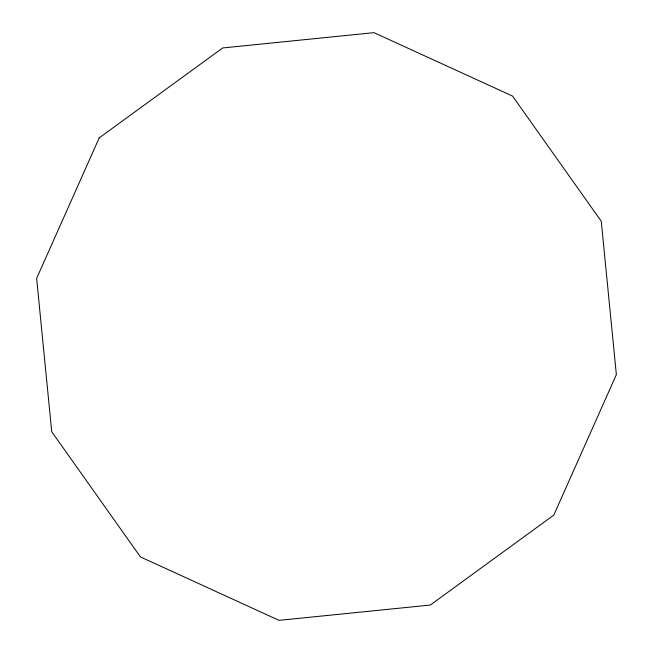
<?xml version="1.0" encoding="UTF-8"?>
<svg xmlns="http://www.w3.org/2000/svg" width="653" height="653" viewBox="0 0 653 653"><rect width="100%" height="100%" fill="white"/><g stroke="black" fill="none" stroke-linecap="round" stroke-linejoin="round"><path stroke-width="0.98" d="M99.207 137.897L36.641 278.374L51.734 431.747L140.452 556.919L279.027 620.35L430.319 605.045L553.793 515.103L616.359 374.626L601.266 221.253L512.548 96.081L373.973 32.65L222.681 47.955L99.207 137.897"/></g></svg>
